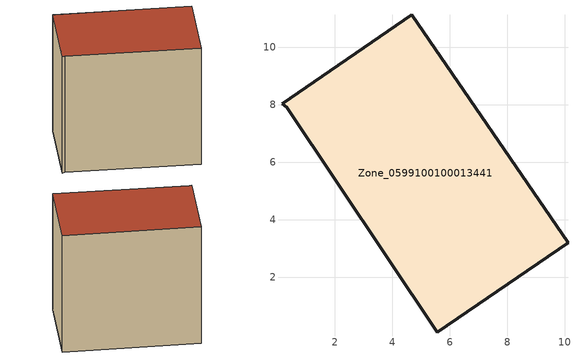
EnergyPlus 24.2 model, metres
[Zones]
Zone_0599100100013441
 floor ground (C_G): 5.56,0.09 0.32,7.91 0.16,8.03 4.68,11.12 10.11,3.2 z0
 wall outside (C_F): 5.56,0.09 10.11,3.2 4.68,11.12 0.16,8.03 0.32,7.91 5.56,0.09 z0:9.41
 roof outside (C_R): 0.32,7.91 5.56,0.09 10.11,3.2 4.68,11.12 0.16,8.03 z9.41
[BUILDING]
Pand.0599100100013441: North Axis=0; Terrain=City; Loads Convergence Tolerance Value=0.04; Temperature Convergence Tolerance Value=0.4; Solar Distribution=FullExterior; Maximum Number of Warmup Days=25; Minimum Number of Warmup Days=1
[Site:Location]
Rotterdam.The.Hague.AP_ZH_NLD Design_Conditions: Latitude=51.96; Longitude=4.45; Time Zone=1; Elevation=-4.5
[SITE:GROUNDTEMPERATURE:BUILDINGSURFACE]
18, 18, 18, 18, 18, 18, 18, 18, 18, 18, 18, 18
[MATERIAL] Thermal Absorptance=0.9; Solar Absorptance=0.7; Visible Absorptance=0.7
Name | Roughness | Thickness | Conductivity | Density | Specific Heat
G.TC.2015-2018 | MediumSmooth | 0.15 | 0.0428571 | 540 | 1210
F.TC.2015-2018 | Rough | 0.3 | 0.0666667 | 1920 | 840
R.TC.2015-2018 | MediumRough | 0.2 | 0.0333333 | 1500 | 1000
[CONSTRUCTION]
C_G: G.TC.2015-2018
C_F: F.TC.2015-2018
C_R: R.TC.2015-2018
[ZONE]
Zone_0599100100013441: Type=1; Multiplier=1; Ceiling Height=Autocalculate; Volume=Autocalculate; Floor Area=autocalculate; Part of Total Floor Area=Yes
[ZONEINFILTRATION:DESIGNFLOWRATE]
Infil_Zone_0599100100013441: Zone or ZoneList or Space or SpaceList=Zone_0599100100013441; Schedule=AlwaysOn; Design Flow Rate Calculation Method=Flow/Area; Flow Rate per Floor Area=0.0015; Constant Term Coefficient=1; Temperature Term Coefficient=0; Velocity Term Coefficient=0; Velocity Squared Term Coefficient=0
[HVACTEMPLATE:ZONE:IDEALLOADSAIRSYSTEM]
Zone_0599100100013441: Maximum Heating Supply Air Temperature=50; Minimum Cooling Supply Air Temperature=13; Maximum Heating Supply Air Humidity Ratio=0.0156; Minimum Cooling Supply Air Humidity Ratio=0.0077; Heating Limit=NoLimit; Cooling Limit=NoLimit; Dehumidification Control Type=ConstantSensibleHeatRatio; Cooling Sensible Heat Ratio=0.7; Dehumidification Setpoint=60; Humidification Control Type=None; Humidification Setpoint=30; Outdoor Air Method=None; Outdoor Air Flow Rate per Person=0.00944; Outdoor Air Flow Rate per Zone Floor Area=0; Outdoor Air Flow Rate per Zone=0; Demand Controlled Ventilation Type=None; Outdoor Air Economizer Type=NoEconomizer; Heat Recovery Type=None; Sensible Heat Recovery Effectiveness=0.7; Latent Heat Recovery Effectiveness=0.65
[ZONECONTROL:THERMOSTAT]
ThermostatControl_Zone_0599100100013441: Zone or ZoneList=Zone_0599100100013441; Control Type Schedule=DualSetpointControlType; Control 1=Thermostat_Zone_0599100100013441; Temperature Difference Between Cutout And Setpoint=0
[THERMOSTATSETPOINT:DUALSETPOINT]
Thermostat_Zone_0599100100013441: Heating Setpoint Temperature Schedule=HeatingSetpoint_Zone_0599100100013441; Cooling Setpoint Temperature Schedule=CoolingSetpoint_Zone_0599100100013441
[SCHEDULE:COMPACT]
HeatingSetpoint_Zone_0599100100013441: Through: 12/31, For: AllDays, Until: 24:00, 21
CoolingSetpoint_Zone_0599100100013441: Through: 12/31, For: AllDays, Until: 24:00, 24
DualSetpointControlType: Through: 12/31, For: AllDays, Until: 24:00, 4
AlwaysOn: Through: 12/31, For: AllDays, Until: 24:00, 1
